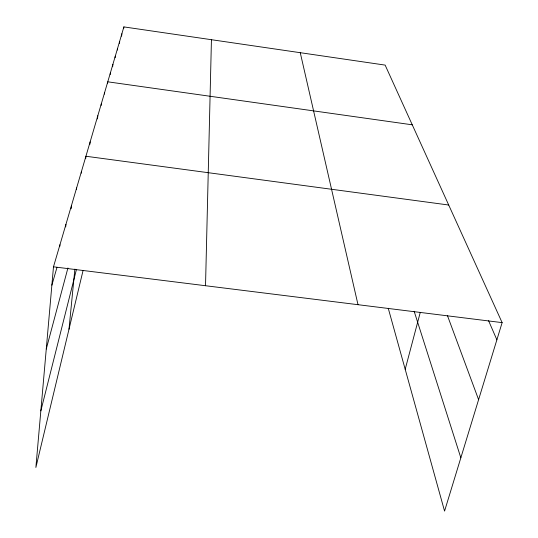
<?xml version="1.0" encoding="UTF-8"?>
<svg xmlns="http://www.w3.org/2000/svg" width="538" height="538" viewBox="0 0 538 538"><rect width="100%" height="100%" fill="white"/><g stroke="black" fill="none" stroke-linecap="round" stroke-linejoin="round"><path stroke-width="0.81" d="M205.523 285.725L211.441 39.704M388.254 308.267L444.563 511.1L502.129 322.625L385.141 65.105L123.881 26.9L53.484 266.808L35.871 467.468L83.007 270.749M59.792 246.424L59.94 244.797M65.69 226.915L65.918 224.44M71.157 208.757L71.46 205.543M76.463 189.611L76.618 187.97M81.272 173.169L81.426 171.575M68.992 329.236L74.883 269.074M85.683 158.703L85.925 156.249L448.705 205.018M89.9 144.285L90.142 141.884M97.492 118.932L97.815 115.717M101.157 105.428L101.326 103.767M104.466 94.103L104.634 92.482M107.6 83.397L107.768 81.816L412.269 124.816M110.223 74.513L110.391 72.865M112.644 66.752L112.899 64.325M115.125 57.754L115.293 56.167M117.405 50.034L117.58 48.366M119.51 43.356L119.685 41.722M121.608 36.16L121.87 33.753M123.713 28.474L123.881 26.9M40.834 410.877L76.403 269.585M405.195 369.283L420.225 312.544M46.268 349.007L67.929 267.978M51.87 285.174L56.954 267.467M53.484 266.808L502.129 322.625M488.578 320.688L496.877 339.821M447.495 315.725L478.598 399.667M414.159 311.294L460.837 457.804M300.258 52.69L358.005 304.696"/></g></svg>
